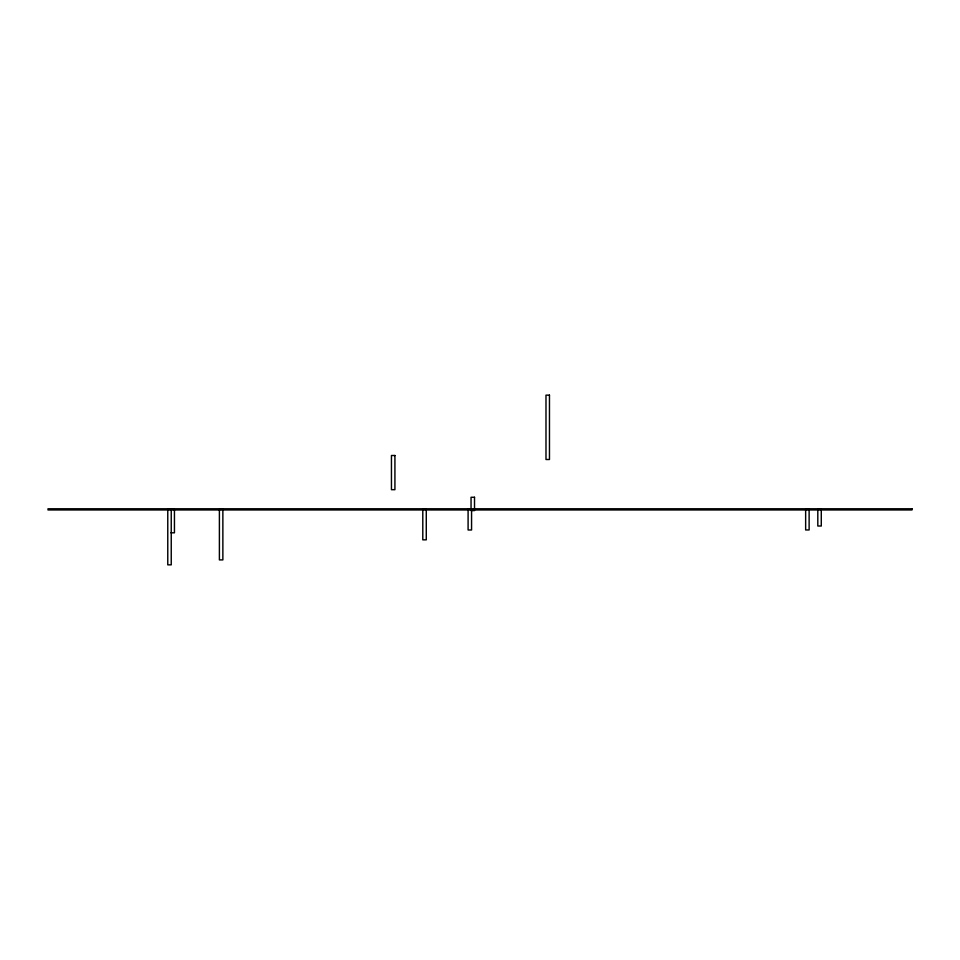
<?xml version="1.0" encoding="UTF-8"?>
<svg xmlns="http://www.w3.org/2000/svg" width="960" height="960" viewBox="0 0 960 960"><rect width="100%" height="100%" fill="white"/><g stroke="black" fill="none" stroke-linecap="round" stroke-linejoin="round"><path stroke-width="1.44" d="M471.444 509.364L468.096 509.364L468.096 529.992L471.564 529.992L471.564 510.84M170.976 532.812L174.444 532.812L174.444 509.364L167.772 509.364L167.772 564.852L171.24 564.852L171.24 509.364M549.468 395.148L545.988 395.148L545.988 459.504L549.468 459.504L549.468 395.148M394.92 455.496L391.452 455.496L391.452 489.684L394.92 489.684L394.92 455.496M474.516 497.268L471.048 497.268L471.048 510.564L474.516 510.564L474.516 497.268M912 508.788L48 508.788L48 509.952L912 509.952L912 508.788M222.864 509.364L219.396 509.364L219.396 559.908L222.864 559.908L222.864 509.364M426.276 509.364L422.796 509.364L422.796 539.844L426.276 539.844L426.276 509.364M809.124 509.364L805.644 509.364L805.644 529.956L809.124 529.956L809.124 509.364M821.28 509.364L817.812 509.364L817.812 526.02L821.28 526.02L821.28 509.364"/></g></svg>
